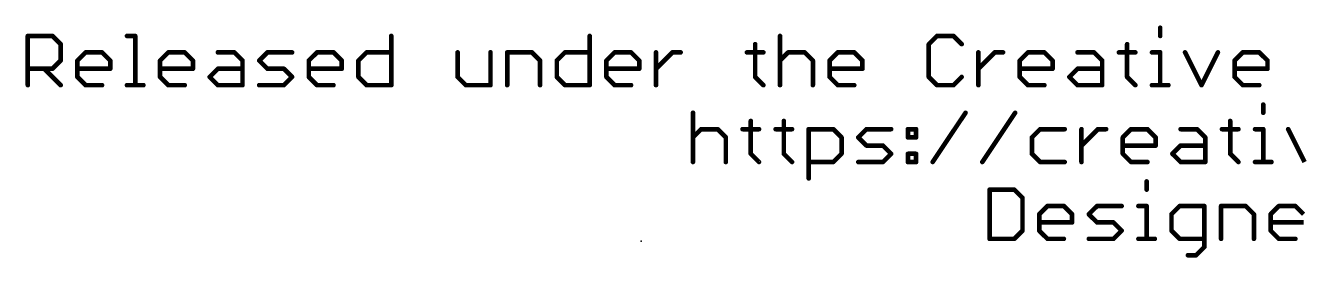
# Model space of a CAD drawing. Extents: x -25 to 82, y -36 to 56.
# Drawn here: x -25.4 to 16.66, y -36.1 to -28.43 of the extents above; entities that cross this region are included whole.
import ezdxf

# ---------------------------------------------------------------- set-up
doc = ezdxf.new("R2010")
doc.units = 0
doc.layers.add('23', color=53, linetype='CONTINUOUS')
doc.layers.add('51', color=53, linetype='CONTINUOUS')

msp = doc.modelspace()

# ---------------------------------------------------------------- linework, layer by layer
at = {"layer": '23'}
msp.add_point((-5.08, -35.56), dxfattribs=at)
at = {"layer": '51', "const_width": 0.1524}
for points in [[(12.0562, -28.5056), (12.0562, -28.7768)], [(-25.3238, -30.4038), (-25.3238, -28.7768)], [(-25.3238, -28.7768), (-24.5103, -28.7768)], [(-24.5103, -28.7768), (-24.2391, -29.048)], [(-24.2391, -29.048), (-24.2391, -29.5903)], [(-22.0495, -28.7768), (-21.7783, -28.7768)], [(-21.7783, -28.7768), (-21.7783, -30.4038)], [(-13.3248, -28.7768), (-13.3248, -30.4038)], [(-6.7761, -28.7768), (-6.7761, -30.4038)], [(-1.3139, -29.048), (-1.3139, -30.1326)], [(-0.4936, -28.7768), (-0.4936, -30.4038)], [(4.689, -28.7768), (4.4179, -29.048)], [(4.4179, -29.048), (4.4179, -30.1326)], [(5.2314, -28.7768), (4.689, -28.7768)], [(5.5025, -29.048), (5.2314, -28.7768)], [(10.9648, -29.048), (10.9648, -30.1326)], [(-23.6866, -29.5903), (-23.4155, -29.3191)], [(-23.4155, -29.3191), (-22.8732, -29.3191)], [(-22.8732, -29.3191), (-22.602, -29.5903)], [(-20.9581, -29.5903), (-20.6869, -29.3191)], [(-20.6869, -29.3191), (-20.1446, -29.3191)], [(-20.1446, -29.3191), (-19.8734, -29.5903)], [(-19.0497, -29.3191), (-18.5074, -29.3191)], [(-18.5074, -29.3191), (-18.2362, -29.5903)], [(-17.6837, -29.5903), (-17.4126, -29.3191)], [(-17.4126, -29.3191), (-16.5991, -29.3191)], [(-16.0466, -29.5903), (-15.7754, -29.3191)], [(-15.7754, -29.3191), (-15.2331, -29.3191)], [(-15.2331, -29.3191), (-14.9619, -29.5903)], [(-14.4094, -29.5903), (-14.1383, -29.3191)], [(-14.1383, -29.3191), (-13.3248, -29.3191)], [(-11.1351, -29.3191), (-11.1351, -30.1326)], [(-10.0505, -30.4038), (-10.0505, -29.3191)], [(-9.498, -30.4038), (-9.498, -29.3191)], [(-9.498, -29.3191), (-8.6845, -29.3191)], [(-8.6845, -29.3191), (-8.4133, -29.5903)], [(-7.8608, -29.5903), (-7.5896, -29.3191)], [(-7.5896, -29.3191), (-6.7761, -29.3191)], [(-6.2236, -29.5903), (-5.9525, -29.3191)], [(-5.9525, -29.3191), (-5.4102, -29.3191)], [(-5.4102, -29.3191), (-5.139, -29.5903)], [(-4.5865, -30.4038), (-4.5865, -29.3191)], [(-4.5865, -29.8615), (-4.0442, -29.3191)], [(-4.0442, -29.3191), (-3.773, -29.3191)], [(-1.585, -29.3191), (-1.0427, -29.3191)], [(-0.4936, -29.5903), (-0.2224, -29.3191)], [(-0.2224, -29.3191), (0.3199, -29.3191)], [(0.3199, -29.3191), (0.5911, -29.5903)], [(1.1436, -29.5903), (1.4147, -29.3191)], [(1.4147, -29.3191), (1.9571, -29.3191)], [(1.9571, -29.3191), (2.2282, -29.5903)], [(6.055, -30.4038), (6.055, -29.3191)], [(6.055, -29.8615), (6.5974, -29.3191)], [(6.5974, -29.3191), (6.8685, -29.3191)], [(7.4193, -29.5903), (7.6905, -29.3191)], [(7.6905, -29.3191), (8.2328, -29.3191)], [(8.2328, -29.3191), (8.504, -29.5903)], [(9.3276, -29.3191), (9.87, -29.3191)], [(9.87, -29.3191), (10.1411, -29.5903)], [(10.6936, -29.3191), (11.236, -29.3191)], [(11.7851, -29.3191), (12.0562, -29.3191)], [(12.0562, -29.3191), (12.0562, -30.4038)], [(12.8765, -29.3191), (13.4188, -30.4038)], [(13.4188, -30.4038), (13.9612, -29.3191)], [(14.5137, -29.5903), (14.7848, -29.3191)], [(14.7848, -29.3191), (15.3272, -29.3191)], [(15.3272, -29.3191), (15.5983, -29.5903)], [(-24.5103, -29.8615), (-25.3238, -29.8615)], [(-24.7815, -29.8615), (-24.2391, -30.4038)], [(-24.2391, -29.5903), (-24.5103, -29.8615)], [(-23.6866, -30.1326), (-23.6866, -29.5903)], [(-22.602, -29.8615), (-23.6866, -29.8615)], [(-22.602, -29.5903), (-22.602, -29.8615)], [(-20.9581, -30.1326), (-20.9581, -29.5903)], [(-19.8734, -29.8615), (-20.9581, -29.8615)], [(-19.8734, -29.5903), (-19.8734, -29.8615)], [(-19.3209, -30.1326), (-19.0497, -29.8615)], [(-19.0497, -29.8615), (-18.2362, -29.8615)], [(-18.2362, -29.5903), (-18.2362, -30.4038)], [(-17.4126, -29.8615), (-17.6837, -29.5903)], [(-16.8702, -29.8615), (-17.4126, -29.8615)], [(-16.5991, -30.1326), (-16.8702, -29.8615)], [(-16.0466, -30.1326), (-16.0466, -29.5903)], [(-14.9619, -29.8615), (-16.0466, -29.8615)], [(-14.9619, -29.5903), (-14.9619, -29.8615)], [(-14.4094, -30.1326), (-14.4094, -29.5903)], [(-8.4133, -29.5903), (-8.4133, -30.4038)], [(-7.8608, -30.1326), (-7.8608, -29.5903)], [(-6.2236, -30.1326), (-6.2236, -29.5903)], [(-5.139, -29.8615), (-6.2236, -29.8615)], [(-5.139, -29.5903), (-5.139, -29.8615)], [(0.5911, -29.5903), (0.5911, -30.4038)], [(1.1436, -30.1326), (1.1436, -29.5903)], [(2.2282, -29.8615), (1.1436, -29.8615)], [(2.2282, -29.5903), (2.2282, -29.8615)], [(7.4193, -30.1326), (7.4193, -29.5903)], [(8.504, -29.8615), (7.4193, -29.8615)], [(8.504, -29.5903), (8.504, -29.8615)], [(9.0565, -30.1326), (9.3276, -29.8615)], [(9.3276, -29.8615), (10.1411, -29.8615)], [(10.1411, -29.5903), (10.1411, -30.4038)], [(14.5137, -30.1326), (14.5137, -29.5903)], [(15.5983, -29.8615), (14.5137, -29.8615)], [(15.5983, -29.5903), (15.5983, -29.8615)], [(-23.4155, -30.4038), (-23.6866, -30.1326)], [(-20.6869, -30.4038), (-20.9581, -30.1326)], [(-19.0497, -30.4038), (-19.3209, -30.1326)], [(-16.8702, -30.4038), (-16.5991, -30.1326)], [(-15.7754, -30.4038), (-16.0466, -30.1326)], [(-14.1383, -30.4038), (-14.4094, -30.1326)], [(-11.1351, -30.1326), (-10.864, -30.4038)], [(-7.5896, -30.4038), (-7.8608, -30.1326)], [(-5.9525, -30.4038), (-6.2236, -30.1326)], [(-1.3139, -30.1326), (-1.0427, -30.4038)], [(1.4147, -30.4038), (1.1436, -30.1326)], [(4.4179, -30.1326), (4.689, -30.4038)], [(5.2314, -30.4038), (5.5025, -30.1326)], [(7.6905, -30.4038), (7.4193, -30.1326)], [(9.3276, -30.4038), (9.0565, -30.1326)], [(10.9648, -30.1326), (11.236, -30.4038)], [(14.7848, -30.4038), (14.5137, -30.1326)], [(-22.8732, -30.4038), (-23.4155, -30.4038)], [(-22.0495, -30.4038), (-21.5072, -30.4038)], [(-20.1446, -30.4038), (-20.6869, -30.4038)], [(-18.2362, -30.4038), (-19.0497, -30.4038)], [(-17.6837, -30.4038), (-16.8702, -30.4038)], [(-15.2331, -30.4038), (-15.7754, -30.4038)], [(-13.3248, -30.4038), (-14.1383, -30.4038)], [(-10.864, -30.4038), (-10.0505, -30.4038)], [(-6.7761, -30.4038), (-7.5896, -30.4038)], [(-5.4102, -30.4038), (-5.9525, -30.4038)], [(1.9571, -30.4038), (1.4147, -30.4038)], [(4.689, -30.4038), (5.2314, -30.4038)], [(8.2328, -30.4038), (7.6905, -30.4038)], [(10.1411, -30.4038), (9.3276, -30.4038)], [(11.7851, -30.4038), (12.3274, -30.4038)], [(15.3272, -30.4038), (14.7848, -30.4038)], [(15.459, -31.0456), (15.459, -31.3168)], [(-3.3666, -31.3168), (-3.3666, -32.9438)], [(-1.4583, -31.588), (-1.4583, -32.6726)], [(-0.3669, -31.588), (-0.3669, -32.6726)], [(4.5463, -32.9438), (5.6309, -31.3168)], [(6.1834, -32.9438), (7.2681, -31.3168)], [(14.3675, -31.588), (14.3675, -32.6726)], [(-3.3666, -32.1303), (-3.0955, -31.8591)], [(-3.0955, -31.8591), (-2.5532, -31.8591)], [(-2.5532, -31.8591), (-2.282, -32.1303)], [(-1.7295, -31.8591), (-1.1872, -31.8591)], [(-0.6381, -31.8591), (-0.0957, -31.8591)], [(0.4534, -33.4861), (0.4534, -31.8591)], [(0.4534, -31.8591), (1.2669, -31.8591)], [(1.2669, -31.8591), (1.538, -32.1303)], [(2.0905, -32.1303), (2.3617, -31.8591)], [(2.3617, -31.8591), (3.1752, -31.8591)], [(3.7277, -31.8591), (3.9989, -31.8591)], [(3.7277, -32.1303), (3.7277, -31.8591)], [(3.9989, -31.8591), (3.9989, -32.1303)], [(8.0918, -31.8591), (7.8206, -32.1303)], [(8.9053, -31.8591), (8.0918, -31.8591)], [(9.4577, -32.9438), (9.4577, -31.8591)], [(9.4577, -32.4015), (10.0001, -31.8591)], [(10.0001, -31.8591), (10.2712, -31.8591)], [(10.822, -32.1303), (11.0932, -31.8591)], [(11.0932, -31.8591), (11.6355, -31.8591)], [(11.6355, -31.8591), (11.9067, -32.1303)], [(12.7304, -31.8591), (13.2727, -31.8591)], [(13.2727, -31.8591), (13.5439, -32.1303)], [(14.0964, -31.8591), (14.6387, -31.8591)], [(15.1878, -31.8591), (15.459, -31.8591)], [(15.459, -31.8591), (15.459, -32.9438)], [(16.2792, -31.8591), (16.8216, -32.9438)], [(-2.282, -32.1303), (-2.282, -32.9438)], [(1.538, -32.1303), (1.538, -32.6726)], [(2.3617, -32.4015), (2.0905, -32.1303)], [(2.904, -32.4015), (2.3617, -32.4015)], [(3.1752, -32.6726), (2.904, -32.4015)], [(3.9989, -32.1303), (3.7277, -32.1303)], [(7.8206, -32.1303), (7.8206, -32.6726)], [(10.822, -32.6726), (10.822, -32.1303)], [(11.9067, -32.4015), (10.822, -32.4015)], [(11.9067, -32.1303), (11.9067, -32.4015)], [(12.4592, -32.6726), (12.7304, -32.4015)], [(12.7304, -32.4015), (13.5439, -32.4015)], [(13.5439, -32.1303), (13.5439, -32.9438)], [(-1.4583, -32.6726), (-1.1872, -32.9438)], [(-0.3669, -32.6726), (-0.0957, -32.9438)], [(1.538, -32.6726), (1.2669, -32.9438)], [(2.904, -32.9438), (3.1752, -32.6726)], [(3.7277, -32.6726), (3.9989, -32.6726)], [(3.7277, -32.9438), (3.7277, -32.6726)], [(3.9989, -32.6726), (3.9989, -32.9438)], [(7.8206, -32.6726), (8.0918, -32.9438)], [(11.0932, -32.9438), (10.822, -32.6726)], [(12.7304, -32.9438), (12.4592, -32.6726)], [(14.3675, -32.6726), (14.6387, -32.9438)], [(1.2669, -32.9438), (0.4534, -32.9438)], [(2.0905, -32.9438), (2.904, -32.9438)], [(3.9989, -32.9438), (3.7277, -32.9438)], [(8.0918, -32.9438), (8.9053, -32.9438)], [(11.6355, -32.9438), (11.0932, -32.9438)], [(13.5439, -32.9438), (12.7304, -32.9438)], [(15.1878, -32.9438), (15.7301, -32.9438)], [(11.6088, -33.5856), (11.6088, -33.8568)], [(6.4262, -33.8568), (6.4262, -35.4838)], [(7.2397, -33.8568), (6.4262, -33.8568)], [(7.5109, -34.128), (7.2397, -33.8568)], [(7.5109, -35.2126), (7.5109, -34.128)], [(8.0634, -34.6703), (8.3345, -34.3991)], [(8.3345, -34.3991), (8.8769, -34.3991)], [(8.8769, -34.3991), (9.148, -34.6703)], [(9.7005, -34.6703), (9.9717, -34.3991)], [(9.9717, -34.3991), (10.7852, -34.3991)], [(11.3377, -34.3991), (11.6088, -34.3991)], [(11.6088, -34.3991), (11.6088, -35.4838)], [(12.7003, -34.3991), (12.4291, -34.6703)], [(13.5138, -34.3991), (12.7003, -34.3991)], [(13.5138, -35.755), (13.5138, -34.3991)], [(14.0663, -35.4838), (14.0663, -34.3991)], [(14.0663, -34.3991), (14.8798, -34.3991)], [(14.8798, -34.3991), (15.1509, -34.6703)], [(15.7034, -34.6703), (15.9746, -34.3991)], [(15.9746, -34.3991), (16.5169, -34.3991)], [(16.5169, -34.3991), (16.7881, -34.6703)], [(8.0634, -35.2126), (8.0634, -34.6703)], [(9.148, -34.9415), (8.0634, -34.9415)], [(9.148, -34.6703), (9.148, -34.9415)], [(9.9717, -34.9415), (9.7005, -34.6703)], [(10.514, -34.9415), (9.9717, -34.9415)], [(10.7852, -35.2126), (10.514, -34.9415)], [(12.4291, -34.6703), (12.4291, -35.2126)], [(15.1509, -34.6703), (15.1509, -35.4838)], [(15.7034, -35.2126), (15.7034, -34.6703)], [(16.7881, -34.9415), (15.7034, -34.9415)], [(7.2397, -35.4838), (7.5109, -35.2126)], [(8.3345, -35.4838), (8.0634, -35.2126)], [(10.514, -35.4838), (10.7852, -35.2126)], [(12.4291, -35.2126), (12.7003, -35.4838)], [(15.9746, -35.4838), (15.7034, -35.2126)], [(6.4262, -35.4838), (7.2397, -35.4838)], [(8.8769, -35.4838), (8.3345, -35.4838)], [(9.7005, -35.4838), (10.514, -35.4838)], [(11.3377, -35.4838), (11.88, -35.4838)], [(12.7003, -35.4838), (13.5138, -35.4838)], [(13.2426, -36.0261), (13.5138, -35.755)], [(16.5169, -35.4838), (15.9746, -35.4838)], [(12.9714, -36.0261), (13.2426, -36.0261)]]:
    msp.add_lwpolyline(points, dxfattribs=at)
at = {"layer": '51', "const_width": 0.0762}
for points in [[(12.0943, -28.5056, 1), (12.0181, -28.5056)], [(-25.2857, -28.7768, 1), (-25.3619, -28.7768)], [(-25.3238, -28.7387, 1), (-25.3238, -28.8149)], [(-24.4834, -28.7499, 1), (-24.5372, -28.8038)], [(-24.5103, -28.8149, 1), (-24.5103, -28.7387)], [(-24.201, -29.048, 1), (-24.2772, -29.048)], [(-24.2661, -29.0749, 1), (-24.2122, -29.021)], [(-22.0495, -28.7387, 1), (-22.0495, -28.8149)], [(-21.7402, -28.7768, 1), (-21.8164, -28.7768)], [(-21.7783, -28.8149, 1), (-21.7783, -28.7387)], [(-13.2867, -28.7768, 1), (-13.3629, -28.7768)], [(-6.738, -28.7768, 1), (-6.8142, -28.7768)], [(-1.2758, -29.048, 1), (-1.352, -29.048)], [(-0.4555, -28.7768, 1), (-0.5317, -28.7768)], [(4.3909, -29.021, 1), (4.4448, -29.0749)], [(4.456, -29.048, 1), (4.3798, -29.048)], [(4.689, -28.7387, 1), (4.689, -28.8149)], [(4.716, -28.8038, 1), (4.6621, -28.7499)], [(5.2583, -28.7499, 1), (5.2044, -28.8038)], [(5.2314, -28.8149, 1), (5.2314, -28.7387)], [(5.4756, -29.0749, 1), (5.5295, -29.021)], [(11.0029, -29.048, 1), (10.9267, -29.048)], [(12.0181, -28.7768, 1), (12.0943, -28.7768)], [(-23.4155, -29.281, 1), (-23.4155, -29.3572)], [(-23.3885, -29.3461, 1), (-23.4424, -29.2922)], [(-22.8462, -29.2922, 1), (-22.9001, -29.3461)], [(-22.8732, -29.3572, 1), (-22.8732, -29.281)], [(-20.6869, -29.281, 1), (-20.6869, -29.3572)], [(-20.6599, -29.3461, 1), (-20.7138, -29.2922)], [(-20.1176, -29.2922, 1), (-20.1715, -29.3461)], [(-20.1446, -29.3572, 1), (-20.1446, -29.281)], [(-19.0497, -29.281, 1), (-19.0497, -29.3572)], [(-18.4805, -29.2922, 1), (-18.5343, -29.3461)], [(-18.5074, -29.3572, 1), (-18.5074, -29.281)], [(-17.4126, -29.281, 1), (-17.4126, -29.3572)], [(-17.3856, -29.3461, 1), (-17.4395, -29.2922)], [(-16.5991, -29.3572, 1), (-16.5991, -29.281)], [(-15.7754, -29.281, 1), (-15.7754, -29.3572)], [(-15.7485, -29.3461, 1), (-15.8024, -29.2922)], [(-15.2061, -29.2922, 1), (-15.26, -29.3461)], [(-15.2331, -29.3572, 1), (-15.2331, -29.281)], [(-14.1383, -29.281, 1), (-14.1383, -29.3572)], [(-14.1113, -29.3461, 1), (-14.1652, -29.2922)], [(-13.3248, -29.3572, 1), (-13.3248, -29.281)], [(-11.097, -29.3191, 1), (-11.1732, -29.3191)], [(-10.0124, -29.3191, 1), (-10.0886, -29.3191)], [(-9.4599, -29.3191, 1), (-9.5361, -29.3191)], [(-9.498, -29.281, 1), (-9.498, -29.3572)], [(-8.6575, -29.2922, 1), (-8.7114, -29.3461)], [(-8.6845, -29.3572, 1), (-8.6845, -29.281)], [(-7.5896, -29.281, 1), (-7.5896, -29.3572)], [(-7.5627, -29.3461, 1), (-7.6166, -29.2922)], [(-6.7761, -29.3572, 1), (-6.7761, -29.281)], [(-5.9525, -29.281, 1), (-5.9525, -29.3572)], [(-5.9255, -29.3461, 1), (-5.9794, -29.2922)], [(-5.3832, -29.2922, 1), (-5.4371, -29.3461)], [(-5.4102, -29.3572, 1), (-5.4102, -29.281)], [(-4.5484, -29.3191, 1), (-4.6246, -29.3191)], [(-4.0442, -29.281, 1), (-4.0442, -29.3572)], [(-4.0172, -29.3461, 1), (-4.0711, -29.2922)], [(-3.773, -29.3572, 1), (-3.773, -29.281)], [(-1.585, -29.281, 1), (-1.585, -29.3572)], [(-1.0427, -29.3572, 1), (-1.0427, -29.281)], [(-0.2224, -29.281, 1), (-0.2224, -29.3572)], [(-0.1955, -29.3461, 1), (-0.2494, -29.2922)], [(0.3468, -29.2922, 1), (0.293, -29.3461)], [(0.3199, -29.3572, 1), (0.3199, -29.281)], [(1.4147, -29.281, 1), (1.4147, -29.3572)], [(1.4417, -29.3461, 1), (1.3878, -29.2922)], [(1.984, -29.2922, 1), (1.9301, -29.3461)], [(1.9571, -29.3572, 1), (1.9571, -29.281)], [(6.0931, -29.3191, 1), (6.0169, -29.3191)], [(6.5974, -29.281, 1), (6.5974, -29.3572)], [(6.6243, -29.3461, 1), (6.5704, -29.2922)], [(6.8685, -29.3572, 1), (6.8685, -29.281)], [(7.6905, -29.281, 1), (7.6905, -29.3572)], [(7.7174, -29.3461, 1), (7.6635, -29.2922)], [(8.2598, -29.2922, 1), (8.2059, -29.3461)], [(8.2328, -29.3572, 1), (8.2328, -29.281)], [(9.3276, -29.281, 1), (9.3276, -29.3572)], [(9.8969, -29.2922, 1), (9.843, -29.3461)], [(9.87, -29.3572, 1), (9.87, -29.281)], [(10.6936, -29.281, 1), (10.6936, -29.3572)], [(11.236, -29.3572, 1), (11.236, -29.281)], [(11.7851, -29.281, 1), (11.7851, -29.3572)], [(12.0943, -29.3191, 1), (12.0181, -29.3191)], [(12.0562, -29.3572, 1), (12.0562, -29.281)], [(12.9106, -29.3021, 1), (12.8424, -29.3362)], [(13.9952, -29.3362, 1), (13.9271, -29.3021)], [(14.7848, -29.281, 1), (14.7848, -29.3572)], [(14.8118, -29.3461, 1), (14.7579, -29.2922)], [(15.3541, -29.2922, 1), (15.3002, -29.3461)], [(15.3272, -29.3572, 1), (15.3272, -29.281)], [(-25.3238, -29.8234, 1), (-25.3238, -29.8996)], [(-24.7545, -29.8345, 1), (-24.8084, -29.8884)], [(-24.5372, -29.8345, 1), (-24.4834, -29.8884)], [(-24.5103, -29.8996, 1), (-24.5103, -29.8234)], [(-24.2772, -29.5903, 1), (-24.201, -29.5903)], [(-24.2122, -29.6172, 1), (-24.2661, -29.5634)], [(-23.6485, -29.5903, 1), (-23.7247, -29.5903)], [(-23.7136, -29.5634, 1), (-23.6597, -29.6172)], [(-23.6866, -29.8234, 1), (-23.6866, -29.8996)], [(-22.5639, -29.5903, 1), (-22.6401, -29.5903)], [(-22.6401, -29.8615, 1), (-22.5639, -29.8615)], [(-22.6289, -29.6172, 1), (-22.575, -29.5634)], [(-22.602, -29.8996, 1), (-22.602, -29.8234)], [(-20.92, -29.5903, 1), (-20.9962, -29.5903)], [(-20.9581, -29.8234, 1), (-20.9581, -29.8996)], [(-20.985, -29.5634, 1), (-20.9311, -29.6172)], [(-19.8353, -29.5903, 1), (-19.9115, -29.5903)], [(-19.9115, -29.8615, 1), (-19.8353, -29.8615)], [(-19.9003, -29.6172, 1), (-19.8464, -29.5634)], [(-19.8734, -29.8996, 1), (-19.8734, -29.8234)], [(-19.0497, -29.8234, 1), (-19.0497, -29.8996)], [(-19.0228, -29.8884, 1), (-19.0767, -29.8345)], [(-18.1981, -29.5903, 1), (-18.2743, -29.5903)], [(-18.2632, -29.6172, 1), (-18.2093, -29.5634)], [(-18.2362, -29.8996, 1), (-18.2362, -29.8234)], [(-17.6568, -29.5634, 1), (-17.7107, -29.6172)], [(-17.7107, -29.5634, 1), (-17.6568, -29.6172)], [(-17.4126, -29.8234, 1), (-17.4126, -29.8996)], [(-17.4395, -29.8884, 1), (-17.3856, -29.8345)], [(-16.8433, -29.8345, 1), (-16.8972, -29.8884)], [(-16.8702, -29.8996, 1), (-16.8702, -29.8234)], [(-16.0085, -29.5903, 1), (-16.0847, -29.5903)], [(-16.0466, -29.8234, 1), (-16.0466, -29.8996)], [(-16.0735, -29.5634, 1), (-16.0196, -29.6172)], [(-14.9238, -29.5903, 1), (-15, -29.5903)], [(-15, -29.8615, 1), (-14.9238, -29.8615)], [(-14.9889, -29.6172, 1), (-14.935, -29.5634)], [(-14.9619, -29.8996, 1), (-14.9619, -29.8234)], [(-14.3713, -29.5903, 1), (-14.4475, -29.5903)], [(-14.4364, -29.5634, 1), (-14.3825, -29.6172)], [(-8.3752, -29.5903, 1), (-8.4514, -29.5903)], [(-8.4402, -29.6172, 1), (-8.3864, -29.5634)], [(-7.8227, -29.5903, 1), (-7.8989, -29.5903)], [(-7.8877, -29.5634, 1), (-7.8339, -29.6172)], [(-6.1855, -29.5903, 1), (-6.2617, -29.5903)], [(-6.2506, -29.5634, 1), (-6.1967, -29.6172)], [(-6.2236, -29.8234, 1), (-6.2236, -29.8996)], [(-5.1009, -29.5903, 1), (-5.1771, -29.5903)], [(-5.1771, -29.8615, 1), (-5.1009, -29.8615)], [(-5.1659, -29.6172, 1), (-5.112, -29.5634)], [(-5.139, -29.8996, 1), (-5.139, -29.8234)], [(-4.6134, -29.8345, 1), (-4.5595, -29.8884)], [(-0.5205, -29.5634, 1), (-0.4667, -29.6172)], [(0.6292, -29.5903, 1), (0.553, -29.5903)], [(0.5641, -29.6172, 1), (0.618, -29.5634)], [(1.1817, -29.5903, 1), (1.1055, -29.5903)], [(1.1166, -29.5634, 1), (1.1705, -29.6172)], [(1.1436, -29.8234, 1), (1.1436, -29.8996)], [(2.2663, -29.5903, 1), (2.1901, -29.5903)], [(2.1901, -29.8615, 1), (2.2663, -29.8615)], [(2.2013, -29.6172, 1), (2.2552, -29.5634)], [(2.2282, -29.8996, 1), (2.2282, -29.8234)], [(6.0281, -29.8345, 1), (6.082, -29.8884)], [(7.4574, -29.5903, 1), (7.3812, -29.5903)], [(7.4193, -29.8234, 1), (7.4193, -29.8996)], [(7.3924, -29.5634, 1), (7.4463, -29.6172)], [(8.5421, -29.5903, 1), (8.4659, -29.5903)], [(8.4659, -29.8615, 1), (8.5421, -29.8615)], [(8.477, -29.6172, 1), (8.5309, -29.5634)], [(8.504, -29.8996, 1), (8.504, -29.8234)], [(9.3276, -29.8234, 1), (9.3276, -29.8996)], [(9.3546, -29.8884, 1), (9.3007, -29.8345)], [(10.1792, -29.5903, 1), (10.103, -29.5903)], [(10.1142, -29.6172, 1), (10.1681, -29.5634)], [(10.1411, -29.8996, 1), (10.1411, -29.8234)], [(14.5518, -29.5903, 1), (14.4756, -29.5903)], [(14.4867, -29.5634, 1), (14.5406, -29.6172)], [(14.5137, -29.8234, 1), (14.5137, -29.8996)], [(15.6364, -29.5903, 1), (15.5602, -29.5903)], [(15.5602, -29.8615, 1), (15.6364, -29.8615)], [(15.5714, -29.6172, 1), (15.6253, -29.5634)], [(15.5983, -29.8996, 1), (15.5983, -29.8234)], [(-23.6597, -30.1057, 1), (-23.7136, -30.1596)], [(-23.7247, -30.1326, 1), (-23.6485, -30.1326)], [(-20.9311, -30.1057, 1), (-20.985, -30.1596)], [(-20.9962, -30.1326, 1), (-20.92, -30.1326)], [(-19.294, -30.1057, 1), (-19.3478, -30.1596)], [(-19.3478, -30.1057, 1), (-19.294, -30.1596)], [(-16.5721, -30.1596, 1), (-16.626, -30.1057)], [(-16.626, -30.1596, 1), (-16.5721, -30.1057)], [(-16.0196, -30.1057, 1), (-16.0735, -30.1596)], [(-16.0847, -30.1326, 1), (-16.0085, -30.1326)], [(-14.3825, -30.1057, 1), (-14.4364, -30.1596)], [(-14.4475, -30.1326, 1), (-14.3713, -30.1326)], [(-11.1082, -30.1057, 1), (-11.1621, -30.1596)], [(-11.1732, -30.1326, 1), (-11.097, -30.1326)], [(-7.8339, -30.1057, 1), (-7.8877, -30.1596)], [(-7.8989, -30.1326, 1), (-7.8227, -30.1326)], [(-6.1967, -30.1057, 1), (-6.2506, -30.1596)], [(-6.2617, -30.1326, 1), (-6.1855, -30.1326)], [(-1.2869, -30.1057, 1), (-1.3408, -30.1596)], [(-1.352, -30.1326, 1), (-1.2758, -30.1326)], [(1.1705, -30.1057, 1), (1.1166, -30.1596)], [(1.1055, -30.1326, 1), (1.1817, -30.1326)], [(4.4448, -30.1057, 1), (4.3909, -30.1596)], [(4.3798, -30.1326, 1), (4.456, -30.1326)], [(5.5295, -30.1596, 1), (5.4756, -30.1057)], [(7.4463, -30.1057, 1), (7.3924, -30.1596)], [(7.3812, -30.1326, 1), (7.4574, -30.1326)], [(9.0834, -30.1057, 1), (9.0295, -30.1596)], [(9.0295, -30.1057, 1), (9.0834, -30.1596)], [(10.9917, -30.1057, 1), (10.9379, -30.1596)], [(10.9267, -30.1326, 1), (11.0029, -30.1326)], [(14.5406, -30.1057, 1), (14.4867, -30.1596)], [(14.4756, -30.1326, 1), (14.5518, -30.1326)], [(-25.3619, -30.4038, 1), (-25.2857, -30.4038)], [(-24.2661, -30.4307, 1), (-24.2122, -30.3769)], [(-23.4155, -30.3657, 1), (-23.4155, -30.4419)], [(-23.4424, -30.4307, 1), (-23.3885, -30.3769)], [(-22.8732, -30.4419, 1), (-22.8732, -30.3657)], [(-22.0495, -30.3657, 1), (-22.0495, -30.4419)], [(-21.8164, -30.4038, 1), (-21.7402, -30.4038)], [(-21.5072, -30.4419, 1), (-21.5072, -30.3657)], [(-20.6869, -30.3657, 1), (-20.6869, -30.4419)], [(-20.7138, -30.4307, 1), (-20.6599, -30.3769)], [(-20.1446, -30.4419, 1), (-20.1446, -30.3657)], [(-19.0497, -30.3657, 1), (-19.0497, -30.4419)], [(-19.0767, -30.4307, 1), (-19.0228, -30.3769)], [(-18.2743, -30.4038, 1), (-18.1981, -30.4038)], [(-18.2362, -30.4419, 1), (-18.2362, -30.3657)], [(-17.6837, -30.3657, 1), (-17.6837, -30.4419)], [(-16.8972, -30.3769, 1), (-16.8433, -30.4307)], [(-16.8702, -30.4419, 1), (-16.8702, -30.3657)], [(-15.7754, -30.3657, 1), (-15.7754, -30.4419)], [(-15.8024, -30.4307, 1), (-15.7485, -30.3769)], [(-15.2331, -30.4419, 1), (-15.2331, -30.3657)], [(-14.1383, -30.3657, 1), (-14.1383, -30.4419)], [(-14.1652, -30.4307, 1), (-14.1113, -30.3769)], [(-13.3629, -30.4038, 1), (-13.2867, -30.4038)], [(-13.3248, -30.4419, 1), (-13.3248, -30.3657)], [(-10.864, -30.3657, 1), (-10.864, -30.4419)], [(-10.8909, -30.4307, 1), (-10.837, -30.3769)], [(-10.0886, -30.4038, 1), (-10.0124, -30.4038)], [(-10.0505, -30.4419, 1), (-10.0505, -30.3657)], [(-9.5361, -30.4038, 1), (-9.4599, -30.4038)], [(-8.4514, -30.4038, 1), (-8.3752, -30.4038)], [(-7.5896, -30.3657, 1), (-7.5896, -30.4419)], [(-7.6166, -30.4307, 1), (-7.5627, -30.3769)], [(-6.8142, -30.4038, 1), (-6.738, -30.4038)], [(-6.7761, -30.4419, 1), (-6.7761, -30.3657)], [(-5.9525, -30.3657, 1), (-5.9525, -30.4419)], [(-5.9794, -30.4307, 1), (-5.9255, -30.3769)], [(-5.4102, -30.4419, 1), (-5.4102, -30.3657)], [(-4.6246, -30.4038, 1), (-4.5484, -30.4038)], [(-1.0696, -30.4307, 1), (-1.0158, -30.3769)], [(-0.5317, -30.4038, 1), (-0.4555, -30.4038)], [(0.553, -30.4038, 1), (0.6292, -30.4038)], [(1.4147, -30.3657, 1), (1.4147, -30.4419)], [(1.3878, -30.4307, 1), (1.4417, -30.3769)], [(1.9571, -30.4419, 1), (1.9571, -30.3657)], [(4.689, -30.3657, 1), (4.689, -30.4419)], [(4.6621, -30.4307, 1), (4.716, -30.3769)], [(5.2044, -30.3769, 1), (5.2583, -30.4307)], [(5.2314, -30.4419, 1), (5.2314, -30.3657)], [(6.0169, -30.4038, 1), (6.0931, -30.4038)], [(7.6905, -30.3657, 1), (7.6905, -30.4419)], [(7.6635, -30.4307, 1), (7.7174, -30.3769)], [(8.2328, -30.4419, 1), (8.2328, -30.3657)], [(9.3276, -30.3657, 1), (9.3276, -30.4419)], [(9.3007, -30.4307, 1), (9.3546, -30.3769)], [(10.103, -30.4038, 1), (10.1792, -30.4038)], [(10.1411, -30.4419, 1), (10.1411, -30.3657)], [(11.209, -30.4307, 1), (11.2629, -30.3769)], [(11.7851, -30.3657, 1), (11.7851, -30.4419)], [(12.0181, -30.4038, 1), (12.0943, -30.4038)], [(12.3274, -30.4419, 1), (12.3274, -30.3657)], [(13.3848, -30.3868, 1), (13.4529, -30.4208)], [(13.3848, -30.4208, 1), (13.4529, -30.3868)], [(14.7848, -30.3657, 1), (14.7848, -30.4419)], [(14.7579, -30.4307, 1), (14.8118, -30.3769)], [(15.3272, -30.4419, 1), (15.3272, -30.3657)], [(15.4971, -31.0456, 1), (15.4209, -31.0456)], [(-3.3285, -31.3168, 1), (-3.4047, -31.3168)], [(-1.4202, -31.588, 1), (-1.4964, -31.588)], [(-0.3288, -31.588, 1), (-0.405, -31.588)], [(5.6626, -31.3379, 1), (5.5992, -31.2957)], [(7.2998, -31.3379, 1), (7.2364, -31.2957)], [(14.4056, -31.588, 1), (14.3294, -31.588)], [(15.4209, -31.3168, 1), (15.4971, -31.3168)], [(-3.0955, -31.821, 1), (-3.0955, -31.8972)], [(-3.0685, -31.8861, 1), (-3.1224, -31.8322)], [(-2.5262, -31.8322, 1), (-2.5801, -31.8861)], [(-2.5532, -31.8972, 1), (-2.5532, -31.821)], [(-1.7295, -31.821, 1), (-1.7295, -31.8972)], [(-1.1872, -31.8972, 1), (-1.1872, -31.821)], [(-0.6381, -31.821, 1), (-0.6381, -31.8972)], [(-0.0957, -31.8972, 1), (-0.0957, -31.821)], [(0.4915, -31.8591, 1), (0.4153, -31.8591)], [(0.4534, -31.821, 1), (0.4534, -31.8972)], [(1.2938, -31.8322, 1), (1.2399, -31.8861)], [(1.2669, -31.8972, 1), (1.2669, -31.821)], [(2.3617, -31.821, 1), (2.3617, -31.8972)], [(2.3886, -31.8861, 1), (2.3348, -31.8322)], [(3.1752, -31.8972, 1), (3.1752, -31.821)], [(3.7277, -31.821, 1), (3.7277, -31.8972)], [(3.7658, -31.8591, 1), (3.6896, -31.8591)], [(4.037, -31.8591, 1), (3.9608, -31.8591)], [(3.9989, -31.8972, 1), (3.9989, -31.821)], [(8.0918, -31.821, 1), (8.0918, -31.8972)], [(8.1187, -31.8861, 1), (8.0648, -31.8322)], [(8.9053, -31.8972, 1), (8.9053, -31.821)], [(9.4958, -31.8591, 1), (9.4196, -31.8591)], [(10.0001, -31.821, 1), (10.0001, -31.8972)], [(10.027, -31.8861, 1), (9.9731, -31.8322)], [(10.2712, -31.8972, 1), (10.2712, -31.821)], [(11.0932, -31.821, 1), (11.0932, -31.8972)], [(11.1201, -31.8861, 1), (11.0663, -31.8322)], [(11.6625, -31.8322, 1), (11.6086, -31.8861)], [(11.6355, -31.8972, 1), (11.6355, -31.821)], [(12.7304, -31.821, 1), (12.7304, -31.8972)], [(13.2996, -31.8322, 1), (13.2458, -31.8861)], [(13.2727, -31.8972, 1), (13.2727, -31.821)], [(14.0964, -31.821, 1), (14.0964, -31.8972)], [(14.6387, -31.8972, 1), (14.6387, -31.821)], [(15.1878, -31.821, 1), (15.1878, -31.8972)], [(15.4971, -31.8591, 1), (15.4209, -31.8591)], [(15.459, -31.8972, 1), (15.459, -31.821)], [(16.3133, -31.8421, 1), (16.2452, -31.8762)], [(-3.3936, -32.1034, 1), (-3.3397, -32.1572)], [(-2.2439, -32.1303, 1), (-2.3201, -32.1303)], [(-2.3089, -32.1572, 1), (-2.255, -32.1034)], [(1.5761, -32.1303, 1), (1.4999, -32.1303)], [(1.5111, -32.1572, 1), (1.565, -32.1034)], [(2.1175, -32.1034, 1), (2.0636, -32.1572)], [(2.0636, -32.1034, 1), (2.1175, -32.1572)], [(2.3617, -32.3634, 1), (2.3617, -32.4396)], [(2.3348, -32.4284, 1), (2.3886, -32.3745)], [(2.931, -32.3745, 1), (2.8771, -32.4284)], [(2.904, -32.4396, 1), (2.904, -32.3634)], [(3.7277, -32.0922, 1), (3.7277, -32.1684)], [(3.6896, -32.1303, 1), (3.7658, -32.1303)], [(3.9608, -32.1303, 1), (4.037, -32.1303)], [(3.9989, -32.1684, 1), (3.9989, -32.0922)], [(7.8587, -32.1303, 1), (7.7825, -32.1303)], [(7.7936, -32.1034, 1), (7.8475, -32.1572)], [(9.4308, -32.3745, 1), (9.4847, -32.4284)], [(10.8601, -32.1303, 1), (10.7839, -32.1303)], [(10.822, -32.3634, 1), (10.822, -32.4396)], [(10.7951, -32.1034, 1), (10.849, -32.1572)], [(11.9448, -32.1303, 1), (11.8686, -32.1303)], [(11.8686, -32.4015, 1), (11.9448, -32.4015)], [(11.8798, -32.1572, 1), (11.9336, -32.1034)], [(11.9067, -32.4396, 1), (11.9067, -32.3634)], [(12.7304, -32.3634, 1), (12.7304, -32.4396)], [(12.7573, -32.4284, 1), (12.7034, -32.3745)], [(13.582, -32.1303, 1), (13.5058, -32.1303)], [(13.5169, -32.1572, 1), (13.5708, -32.1034)], [(13.5439, -32.4396, 1), (13.5439, -32.3634)], [(-1.4314, -32.6457, 1), (-1.4853, -32.6996)], [(-1.4964, -32.6726, 1), (-1.4202, -32.6726)], [(-0.3399, -32.6457, 1), (-0.3938, -32.6996)], [(-0.405, -32.6726, 1), (-0.3288, -32.6726)], [(1.4999, -32.6726, 1), (1.5761, -32.6726)], [(1.565, -32.6996, 1), (1.5111, -32.6457)], [(3.2021, -32.6996, 1), (3.1483, -32.6457)], [(3.1483, -32.6996, 1), (3.2021, -32.6457)], [(3.7277, -32.6345, 1), (3.7277, -32.7107)], [(3.7658, -32.6726, 1), (3.6896, -32.6726)], [(4.037, -32.6726, 1), (3.9608, -32.6726)], [(3.9989, -32.7107, 1), (3.9989, -32.6345)], [(7.8475, -32.6457, 1), (7.7936, -32.6996)], [(7.7825, -32.6726, 1), (7.8587, -32.6726)], [(10.849, -32.6457, 1), (10.7951, -32.6996)], [(10.7839, -32.6726, 1), (10.8601, -32.6726)], [(12.4861, -32.6457, 1), (12.4323, -32.6996)], [(12.4323, -32.6457, 1), (12.4861, -32.6996)], [(14.3945, -32.6457, 1), (14.3406, -32.6996)], [(14.3294, -32.6726, 1), (14.4056, -32.6726)], [(-3.4047, -32.9438, 1), (-3.3285, -32.9438)], [(-2.3201, -32.9438, 1), (-2.2439, -32.9438)], [(-1.2141, -32.9707, 1), (-1.1602, -32.9169)], [(-0.1227, -32.9707, 1), (-0.0688, -32.9169)], [(0.4534, -32.9057, 1), (0.4534, -32.9819)], [(1.2399, -32.9169, 1), (1.2938, -32.9707)], [(1.2669, -32.9819, 1), (1.2669, -32.9057)], [(2.0905, -32.9057, 1), (2.0905, -32.9819)], [(2.8771, -32.9169, 1), (2.931, -32.9707)], [(2.904, -32.9819, 1), (2.904, -32.9057)], [(3.7277, -32.9057, 1), (3.7277, -32.9819)], [(3.6896, -32.9438, 1), (3.7658, -32.9438)], [(3.9608, -32.9438, 1), (4.037, -32.9438)], [(3.9989, -32.9819, 1), (3.9989, -32.9057)], [(4.5146, -32.9227, 1), (4.578, -32.9649)], [(6.1517, -32.9227, 1), (6.2151, -32.9649)], [(8.0918, -32.9057, 1), (8.0918, -32.9819)], [(8.0648, -32.9707, 1), (8.1187, -32.9169)], [(8.9053, -32.9819, 1), (8.9053, -32.9057)], [(9.4196, -32.9438, 1), (9.4958, -32.9438)], [(11.0932, -32.9057, 1), (11.0932, -32.9819)], [(11.0663, -32.9707, 1), (11.1201, -32.9169)], [(11.6355, -32.9819, 1), (11.6355, -32.9057)], [(12.7304, -32.9057, 1), (12.7304, -32.9819)], [(12.7034, -32.9707, 1), (12.7573, -32.9169)], [(13.5058, -32.9438, 1), (13.582, -32.9438)], [(13.5439, -32.9819, 1), (13.5439, -32.9057)], [(14.6117, -32.9707, 1), (14.6656, -32.9169)], [(15.1878, -32.9057, 1), (15.1878, -32.9819)], [(15.4209, -32.9438, 1), (15.4971, -32.9438)], [(15.7301, -32.9819, 1), (15.7301, -32.9057)], [(0.4153, -33.4861, 1), (0.4915, -33.4861)], [(11.6469, -33.5856, 1), (11.5707, -33.5856)], [(6.4643, -33.8568, 1), (6.3881, -33.8568)], [(6.4262, -33.8187, 1), (6.4262, -33.8949)], [(7.2666, -33.8299, 1), (7.2128, -33.8838)], [(7.2397, -33.8949, 1), (7.2397, -33.8187)], [(7.549, -34.128, 1), (7.4728, -34.128)], [(7.4839, -34.1549, 1), (7.5378, -34.101)], [(11.5707, -33.8568, 1), (11.6469, -33.8568)], [(8.3345, -34.361, 1), (8.3345, -34.4372)], [(8.3615, -34.4261, 1), (8.3076, -34.3722)], [(8.9038, -34.3722, 1), (8.8499, -34.4261)], [(8.8769, -34.4372, 1), (8.8769, -34.361)], [(9.9717, -34.361, 1), (9.9717, -34.4372)], [(9.9986, -34.4261, 1), (9.9447, -34.3722)], [(10.7852, -34.4372, 1), (10.7852, -34.361)], [(11.3377, -34.361, 1), (11.3377, -34.4372)], [(11.6469, -34.3991, 1), (11.5707, -34.3991)], [(11.6088, -34.4372, 1), (11.6088, -34.361)], [(12.7003, -34.361, 1), (12.7003, -34.4372)], [(12.7272, -34.4261, 1), (12.6733, -34.3722)], [(13.5519, -34.3991, 1), (13.4757, -34.3991)], [(13.5138, -34.4372, 1), (13.5138, -34.361)], [(14.1044, -34.3991, 1), (14.0282, -34.3991)], [(14.0663, -34.361, 1), (14.0663, -34.4372)], [(14.9067, -34.3722, 1), (14.8528, -34.4261)], [(14.8798, -34.4372, 1), (14.8798, -34.361)], [(15.9746, -34.361, 1), (15.9746, -34.4372)], [(16.0015, -34.4261, 1), (15.9476, -34.3722)], [(16.5439, -34.3722, 1), (16.49, -34.4261)], [(16.5169, -34.4372, 1), (16.5169, -34.361)], [(8.1015, -34.6703, 1), (8.0253, -34.6703)], [(8.0364, -34.6434, 1), (8.0903, -34.6972)], [(8.0634, -34.9034, 1), (8.0634, -34.9796)], [(9.1861, -34.6703, 1), (9.1099, -34.6703)], [(9.1099, -34.9415, 1), (9.1861, -34.9415)], [(9.1211, -34.6972, 1), (9.175, -34.6434)], [(9.148, -34.9796, 1), (9.148, -34.9034)], [(9.7275, -34.6434, 1), (9.6736, -34.6972)], [(9.6736, -34.6434, 1), (9.7275, -34.6972)], [(9.9717, -34.9034, 1), (9.9717, -34.9796)], [(9.9447, -34.9684, 1), (9.9986, -34.9145)], [(10.5409, -34.9145, 1), (10.4871, -34.9684)], [(10.514, -34.9796, 1), (10.514, -34.9034)], [(12.4672, -34.6703, 1), (12.391, -34.6703)], [(12.4022, -34.6434, 1), (12.456, -34.6972)], [(15.189, -34.6703, 1), (15.1128, -34.6703)], [(15.124, -34.6972, 1), (15.1779, -34.6434)], [(15.7415, -34.6703, 1), (15.6653, -34.6703)], [(15.7034, -34.9034, 1), (15.7034, -34.9796)], [(15.6765, -34.6434, 1), (15.7304, -34.6972)], [(7.4728, -35.2126, 1), (7.549, -35.2126)], [(7.5378, -35.2396, 1), (7.4839, -35.1857)], [(8.0903, -35.1857, 1), (8.0364, -35.2396)], [(8.0253, -35.2126, 1), (8.1015, -35.2126)], [(10.8121, -35.2396, 1), (10.7582, -35.1857)], [(10.7582, -35.2396, 1), (10.8121, -35.1857)], [(12.456, -35.1857, 1), (12.4022, -35.2396)], [(12.391, -35.2126, 1), (12.4672, -35.2126)], [(15.7304, -35.1857, 1), (15.6765, -35.2396)], [(15.6653, -35.2126, 1), (15.7415, -35.2126)], [(6.4262, -35.4457, 1), (6.4262, -35.5219)], [(6.3881, -35.4838, 1), (6.4643, -35.4838)], [(7.2128, -35.4569, 1), (7.2666, -35.5107)], [(7.2397, -35.5219, 1), (7.2397, -35.4457)], [(8.3345, -35.4457, 1), (8.3345, -35.5219)], [(8.3076, -35.5107, 1), (8.3615, -35.4569)], [(8.8769, -35.5219, 1), (8.8769, -35.4457)], [(9.7005, -35.4457, 1), (9.7005, -35.5219)], [(10.4871, -35.4569, 1), (10.5409, -35.5107)], [(10.514, -35.5219, 1), (10.514, -35.4457)], [(11.3377, -35.4457, 1), (11.3377, -35.5219)], [(11.5707, -35.4838, 1), (11.6469, -35.4838)], [(11.88, -35.5219, 1), (11.88, -35.4457)], [(12.7003, -35.4457, 1), (12.7003, -35.5219)], [(12.6733, -35.5107, 1), (12.7272, -35.4569)], [(13.4757, -35.755, 1), (13.5519, -35.755)], [(13.5407, -35.7819, 1), (13.4868, -35.728)], [(13.5138, -35.5219, 1), (13.5138, -35.4457)], [(14.0282, -35.4838, 1), (14.1044, -35.4838)], [(15.1128, -35.4838, 1), (15.189, -35.4838)], [(15.9746, -35.4457, 1), (15.9746, -35.5219)], [(15.9476, -35.5107, 1), (16.0015, -35.4569)], [(16.5169, -35.5219, 1), (16.5169, -35.4457)], [(12.9714, -35.988, 1), (12.9714, -36.0642)], [(13.2157, -35.9992, 1), (13.2695, -36.0531)], [(13.2426, -36.0642, 1), (13.2426, -35.988)]]:
    msp.add_lwpolyline(points, format="xyb", dxfattribs=at)

doc.saveas('drawing.dxf')
